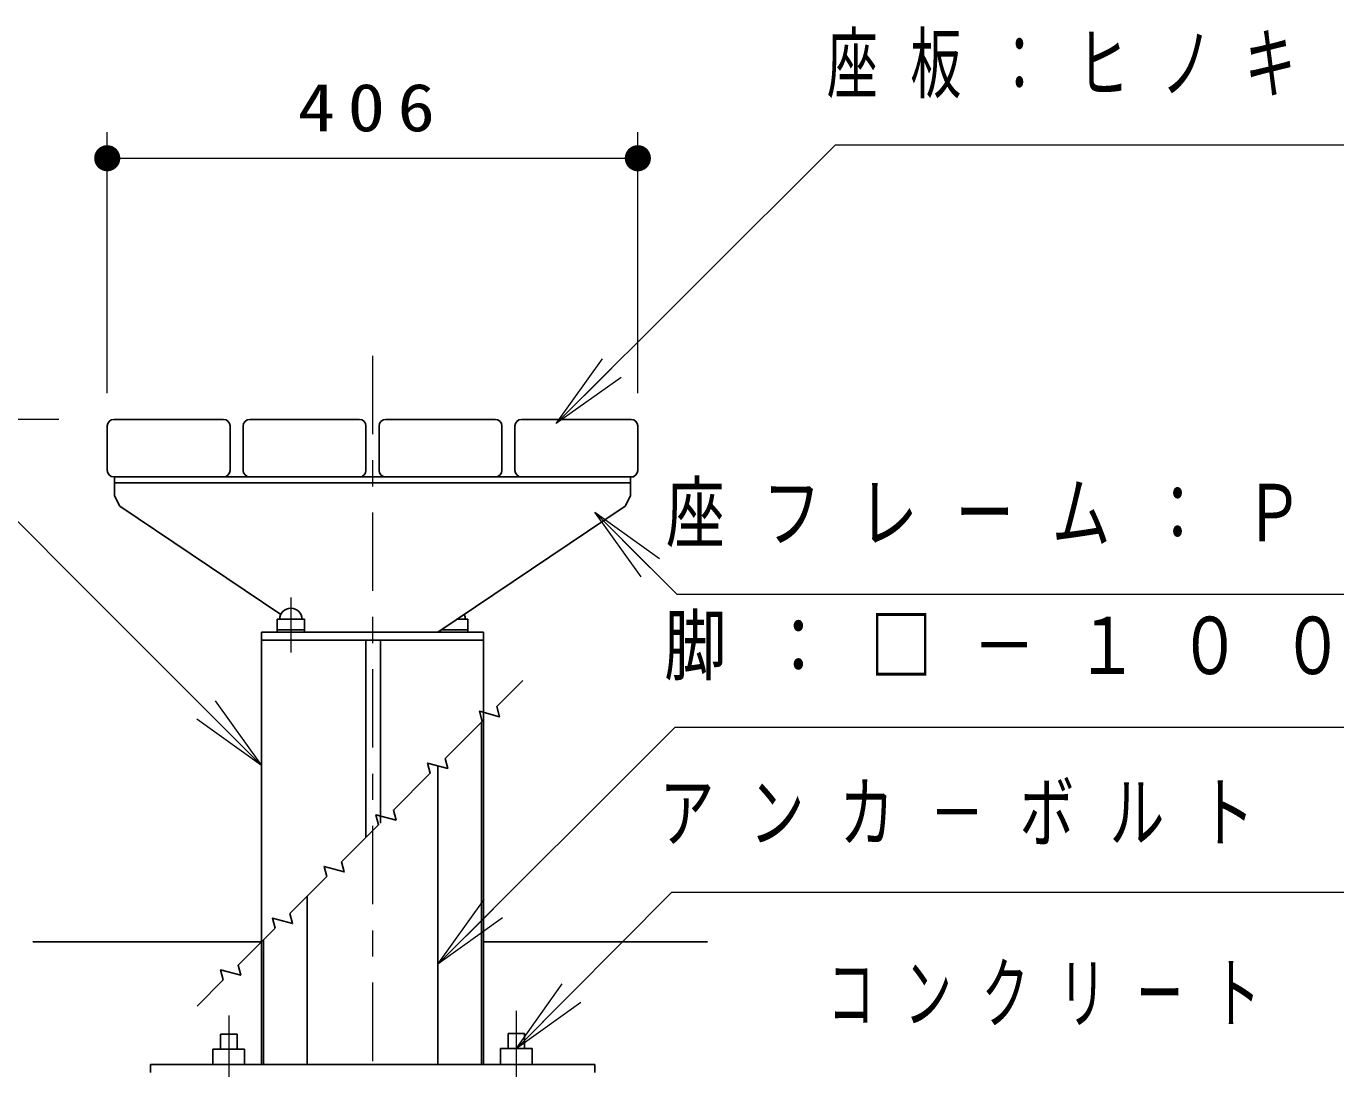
# Model space of a CAD drawing. Units: millimetres on the paper, scale 1:20. Extents: x -365 to 0, y -26 to 257.
# Drawn here: x -117.6 to -67.5, y 106.5 to 146.4 of the extents above; entities that cross this region are included whole.
import ezdxf

# ---------------------------------------------------------------- set-up
doc = ezdxf.new("R2010")
doc.units = ezdxf.units.MM
doc.linetypes.add('USER2', pattern=[6, 3, -1, 1, -1])
doc.layers.add('1_20', color=7, linetype='Continuous', lineweight=25)
doc.styles.add('ＭＳ ゴシック', font='')
doc.styles.get('ＭＳ ゴシック').set_extended_font_data('MS Gothic')

# ---------------------------------------------------------------- blocks, each defined once
blk = doc.blocks.new('filled_dot')
at = {"color": 0, "linetype": 'Continuous', "lineweight": -2, "const_width": 1.25}
blk.add_lwpolyline([(-0.625, 0, 1), (0.625, 0, 1)], format="xyb", close=True, dxfattribs=at)

msp = doc.modelspace()

# ---------------------------------------------------------------- linework, layer by layer
at = {"layer": '1_20', "lineweight": 13}
for p, q in [((-114.525, 132.353), (-114.525, 142.353)), ((-94.225, 132.353), (-94.225, 142.353)), ((-114.525, 141.353), (-94.225, 141.353)), ((-97.344, 131.197), (-95.575, 133.672)), ((-97.344, 131.197), (-95.221, 133.318)), ((-94.868, 132.964), (-97.344, 131.197)), ((-116.375, 131.353), (-140.875, 131.353)), ((-94.102, 125.323), (-95.87, 127.797)), ((-95.87, 127.797), (-93.395, 126.03)), ((-95.87, 127.797), (-93.749, 125.676)), ((-110.391, 120.581), (-108.625, 118.106)), ((-108.625, 118.106), (-111.099, 119.875)), ((-108.625, 118.106), (-110.745, 120.228)), ((-101.875, 110.501), (-100.107, 112.976)), ((-101.875, 110.501), (-99.753, 112.622)), ((-99.4, 112.268), (-101.875, 110.501)), ((-98.875, 107.261), (-97.114, 109.741)), ((-98.875, 107.261), (-96.759, 109.388)), ((-96.405, 109.036), (-98.875, 107.261))]:
    msp.add_line(p, q, dxfattribs=at)
at = {"layer": '1_20', "linetype": 'USER2', "lineweight": 13}
for p, q in [((-104.375, 133.791), (-104.375, 89.971)), ((-107.5, 124.541), (-107.5, 122.425)), ((-109.875, 108.534), (-109.875, 90.921)), ((-98.875, 108.71), (-98.875, 90.943))]:
    msp.add_line(p, q, dxfattribs=at)
at = {"layer": '1_20'}
for p, q in [((-114.275, 131.353), (-110.075, 131.353)), ((-109.075, 131.353), (-104.875, 131.353)), ((-99.675, 131.353), (-103.875, 131.353)), ((-94.475, 131.353), (-98.675, 131.353)), ((-114.525, 131.103), (-114.525, 129.403)), ((-109.825, 131.103), (-109.825, 129.403)), ((-109.325, 131.103), (-109.325, 129.403)), ((-104.625, 131.103), (-104.625, 129.403)), ((-104.125, 131.103), (-104.125, 129.403)), ((-99.425, 131.103), (-99.425, 129.403)), ((-98.925, 131.103), (-98.925, 129.403)), ((-94.225, 131.103), (-94.225, 129.403)), ((-114.275, 129.153), (-110.075, 129.153)), ((-114.25, 129.153), (-94.375, 129.153)), ((-114.25, 129.153), (-114.25, 128.428)), ((-114.25, 128.928), (-94.5, 128.928)), ((-109.075, 129.153), (-104.875, 129.153)), ((-99.675, 129.153), (-103.875, 129.153)), ((-94.475, 129.153), (-98.675, 129.153)), ((-94.5, 129.153), (-94.5, 128.428)), ((-114.042, 128.038), (-114.25, 128.428)), ((-94.707, 128.038), (-94.5, 128.428)), ((-107.884, 123.884), (-114.042, 128.038)), ((-101.875, 123.203), (-94.707, 128.038)), ((-108.025, 123.703), (-108.025, 123.203)), ((-108.025, 123.703), (-106.975, 123.703)), ((-108.025, 123.303), (-106.975, 123.303)), ((-106.975, 123.703), (-106.975, 123.203)), ((-101.775, 123.271), (-101.775, 123.203)), ((-100.725, 123.303), (-101.726, 123.303)), ((-100.725, 123.703), (-101.133, 123.703)), ((-100.725, 123.703), (-100.725, 123.203)), ((-108.625, 123.203), (-100.125, 123.203)), ((-108.625, 123.203), (-108.625, 106.653)), ((-108.625, 122.903), (-100.125, 122.903)), ((-104.625, 122.903), (-104.625, 115.353)), ((-104.075, 122.903), (-104.075, 115.903)), ((-100.125, 123.203), (-100.125, 106.653)), ((-100.2, 119.778), (-100.2, 106.653)), ((-101.875, 118.103), (-101.875, 106.653)), ((-106.875, 113.103), (-106.875, 106.653)), ((-117.375, 111.353), (-108.625, 111.353)), ((-108.55, 111.428), (-108.55, 106.653)), ((-100.125, 111.353), (-91.559, 111.353)), ((-110.192, 107.82), (-109.557, 107.82)), ((-110.192, 107.82), (-110.192, 107.247)), ((-109.557, 107.82), (-109.557, 107.247)), ((-98.557, 107.841), (-99.192, 107.841)), ((-99.192, 107.841), (-99.192, 107.268)), ((-98.557, 107.841), (-98.557, 107.268)), ((-110.48, 107.247), (-110.48, 106.632)), ((-110.48, 107.247), (-109.27, 107.247)), ((-109.27, 107.247), (-109.27, 106.653)), ((-98.27, 107.268), (-99.48, 107.268)), ((-99.48, 107.268), (-99.48, 106.674)), ((-98.27, 107.268), (-98.27, 106.653)), ((-112.875, 106.653), (-112.875, 106.353)), ((-95.875, 106.653), (-112.875, 106.653)), ((-95.875, 106.653), (-95.875, 106.353))]:
    msp.add_line(p, q, dxfattribs=at)
at = {"layer": '1_20', "lineweight": 13}
for points in [[(-97.344, 131.197), (-86.666, 141.867), (-50.554, 141.867)], [(-108.625, 118.106), (-125.036, 134.532), (-149.127, 134.532)], [(-95.87, 127.797), (-92.731, 124.659), (-41.64, 124.659)], [(-101.875, 110.501), (-92.801, 119.574), (-20.686, 119.574)], [(-98.875, 107.261), (-92.919, 113.25), (-38.919, 113.25)]]:
    msp.add_lwpolyline(points, dxfattribs=at)
at = {"layer": '1_20'}
msp.add_lwpolyline([(-111.082, 108.896), (-110.084, 109.894), (-110.187, 110.28), (-109.415, 110.073), (-109.518, 110.46), (-108.104, 111.874), (-108.208, 112.26), (-107.435, 112.053), (-107.538, 112.439), (-106.124, 113.854), (-106.228, 114.24), (-105.455, 114.033), (-105.558, 114.419), (-104.144, 115.834), (-104.248, 116.22), (-103.475, 116.013), (-103.578, 116.399), (-102.164, 117.813), (-102.268, 118.2), (-101.495, 117.993), (-101.599, 118.379), (-100.184, 119.793), (-100.288, 120.18), (-99.515, 119.973), (-99.619, 120.359), (-98.621, 121.357)], dxfattribs=at)
for centre, radius, start, end in [((-114.275, 131.103), 0.25, 90, 180), ((-110.075, 131.103), 0.25, 0, 90), ((-109.075, 131.103), 0.25, 90, 180), ((-104.875, 131.103), 0.25, 0, 90), ((-103.875, 131.103), 0.25, 90, 180), ((-99.675, 131.103), 0.25, 360, 90), ((-98.675, 131.103), 0.25, 90, 180), ((-94.475, 131.103), 0.25, 360, 90), ((-114.275, 129.403), 0.25, 180, 270), ((-110.075, 129.403), 0.25, 270, 0), ((-109.075, 129.403), 0.25, 180, 270), ((-104.875, 129.403), 0.25, 270, 0), ((-103.875, 129.403), 0.25, 180, 270), ((-99.675, 129.403), 0.25, 270, 0), ((-98.675, 129.403), 0.25, 180, 270), ((-94.475, 129.403), 0.25, 270, 0), ((-107.5, 123.703), 0.425, 360, 180), ((-101.25, 123.703), 0.425, 0, 25.2072)]:
    msp.add_arc(centre, radius, start, end, dxfattribs=at)

# ---------------------------------------------------------------- block references
at = {"layer": '1_20', "lineweight": 13, "xscale": 0.4, "yscale": 0.4}
msp.add_blockref('filled_dot', (-114.525, 141.353), dxfattribs=at)
at = {"layer": '1_20', "lineweight": 13, "xscale": 0.4, "yscale": 0.4, "rotation": 180}
msp.add_blockref('filled_dot', (-94.225, 141.353), dxfattribs=at)

# ---------------------------------------------------------------- texts
at = {"layer": '1_20', "style": 'ＭＳ ゴシック'}
for s, insert, char_height, attachment_point in [('\\T1.64;\\W0.65;座板：ヒノキ\u3000９４×４４', (-86.995, 144.867), 2.199, 4), ('\\T1.33;\\W1.15;406', (-104.375, 142.353), 1.833, 8), ('\\T1.64;\\W0.75;座フレーム：ＰＬ－４．５／ＰＬ－６', (-93.15, 127.659), 2.199, 4), ('\\T1.64;\\W0.8;脚：□－１００×１００×３．２／ＰＬ－６×７５ｗ', (-93.219, 122.574), 2.199, 4), ('\\T1.64;\\W0.7;アンカ－ボルト\u3000２－Ｍ１２×１５０Ｌ', (-93.398, 116.25), 2.199, 4), ('\\T1.64;\\W0.6;コンクリート', (-86.971, 109.326), 2.199, 4)]:
    msp.add_mtext(s, dxfattribs=dict(at, insert=insert, char_height=char_height, attachment_point=attachment_point))

doc.saveas('drawing.dxf')
